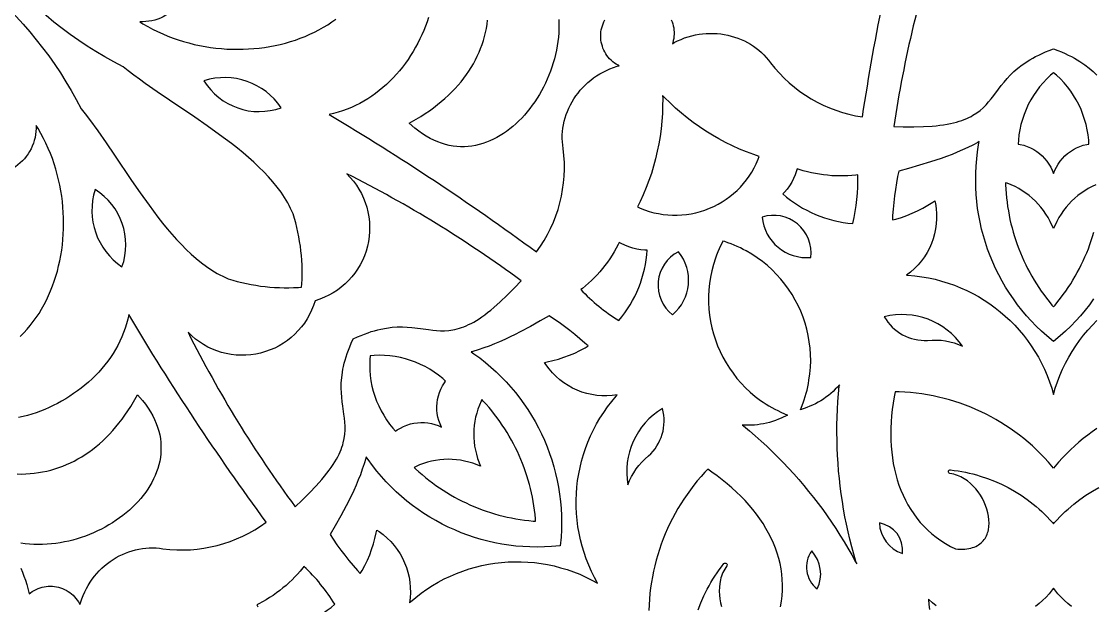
# Model space of a CAD drawing. Extents: x -550 to 550, y -550 to 550.
# Drawn here: x -157.1 to 6.1, y 66 to 155 of the extents above; entities that cross this region are included whole.
import ezdxf

# ---------------------------------------------------------------- set-up
doc = ezdxf.new("R2010")
doc.units = 0
doc.layers.add('LAYER_1', color=18, linetype='CONTINUOUS')
doc.layers.add('LAYER_10', color=4, linetype='CONTINUOUS')

msp = doc.modelspace()

# ---------------------------------------------------------------- linework, layer by layer
at = {"layer": 'LAYER_1'}
for points in [[(0, 550, 0.414214), (-550, 0, 0.414214), (0, -550, 0.414214), (550, 0, 0.414214)], [(-117.59, 141.82, 0.33339), (-129.34, 145.91, 0.355981)], [(-29.81, 131.58), (-30.11, 131.54), (-30.71, 131.48), (-31.31, 131.44), (-31.92, 131.42), (-32.53, 131.42), (-33.15, 131.43), (-33.77, 131.46), (-34.39, 131.52), (-35.01, 131.59), (-35.63, 131.67), (-36.25, 131.78), (-36.86, 131.91), (-37.48, 132.06), (-38.09, 132.22), (-38.7, 132.41), (-39.02, 132.52), (-39.11, 132.2), (-39.32, 131.6), (-39.57, 131.02), (-39.86, 130.46), (-40.19, 129.93), (-40.56, 129.41), (-40.96, 128.93), (-41.2, 128.68, 0.161874), (-30.56, 124.17, 0.066734)], [(-115.46, 81.05), (-114.39, 82.04), (-113.25, 83.17), (-112.25, 84.22), (-111.37, 85.22), (-110.97, 85.69), (-110.61, 86.16), (-110.27, 86.6), (-109.96, 87.04), (-109.68, 87.46), (-109.42, 87.87), (-109.18, 88.27), (-108.97, 88.66), (-108.78, 89.04), (-108.61, 89.41), (-108.46, 89.77), (-108.33, 90.12), (-108.22, 90.46), (-108.13, 90.79), (-107.98, 91.45), (-107.89, 92.08), (-107.85, 92.7), (-107.85, 93.31), (-107.89, 93.92), (-107.94, 94.52), (-108.02, 95.13), (-108.2, 96.38), (-108.29, 97.03), (-108.36, 97.71), (-108.41, 98.4), (-108.44, 99.13), (-108.43, 99.9), (-108.37, 100.7), (-108.26, 101.54), (-108.18, 101.98), (-108.09, 102.43), (-107.98, 102.89), (-107.85, 103.37), (-107.71, 103.86), (-107.54, 104.36), (-107.35, 104.88), (-107.14, 105.41), (-106.91, 105.96), (-106.61, 106.62), (-105.96, 106.91), (-105.41, 107.14), (-104.88, 107.35), (-104.36, 107.54), (-103.86, 107.71), (-103.37, 107.85), (-102.89, 107.98), (-102.43, 108.09), (-101.54, 108.26), (-100.7, 108.37), (-99.9, 108.43), (-99.13, 108.44), (-98.4, 108.41), (-97.7, 108.36), (-96.38, 108.2), (-95.13, 108.02), (-94.52, 107.94), (-93.92, 107.89), (-93.31, 107.85), (-92.7, 107.85), (-92.08, 107.89), (-91.45, 107.98), (-91.13, 108.05), (-90.8, 108.13), (-90.46, 108.22), (-90.12, 108.34), (-89.77, 108.47), (-89.41, 108.61), (-89.04, 108.78), (-88.66, 108.97), (-88.27, 109.18), (-87.87, 109.42), (-87.46, 109.68), (-87.04, 109.96), (-86.6, 110.27), (-86.16, 110.61), (-85.69, 110.97), (-85.22, 111.37), (-84.22, 112.25), (-83.17, 113.25), (-82.04, 114.39), (-81.05, 115.46, 0.042468), (-107.61, 131.76, -0.574933), (-112.42, 112.42, -0.575019), (-131.76, 107.61, 0.042505)], [(-145.91, 129.34, 0.33339), (-141.82, 117.59, 0.355981)], [(-36.96, 119.01, 0.547146), (-44.37, 125.16, 0.412174)], [(-66.19, 109.41, 0.161927), (-61.86, 120.13), (-62.2, 120.13), (-62.83, 120.19), (-63.45, 120.29), (-64.07, 120.44), (-64.67, 120.63), (-65.26, 120.86), (-65.82, 121.13), (-66.11, 121.3), (-66.26, 120.99), (-66.56, 120.43), (-66.88, 119.88), (-67.21, 119.34), (-67.55, 118.81), (-67.92, 118.3), (-68.29, 117.8), (-68.68, 117.31), (-69.08, 116.84), (-69.5, 116.38), (-69.92, 115.93), (-70.36, 115.5), (-70.8, 115.09), (-71.26, 114.69), (-71.72, 114.3), (-71.96, 114.12, 0.066618)], [(-58.02, 110.29, 0.412174), (-57.12, 119.88, 0.547146)], [(-90.89, 70.89), (-89.94, 71.25), (-88.98, 71.57), (-88.01, 71.85), (-87.03, 72.09), (-86.04, 72.29), (-85.04, 72.45), (-84.04, 72.57), (-83.04, 72.64), (-82.03, 72.68), (-81.03, 72.67), (-80.02, 72.63), (-79.01, 72.54), (-78.01, 72.41), (-77.02, 72.24), (-76.02, 72.03), (-75.04, 71.77), (-74.06, 71.48), (-73.1, 71.14), (-72.14, 70.76), (-71.2, 70.34), (-70.27, 69.88), (-69.41, 69.41), (-69.88, 70.27), (-70.34, 71.2), (-70.76, 72.14), (-71.14, 73.1), (-71.48, 74.06), (-71.77, 75.04), (-72.03, 76.02), (-72.24, 77.02), (-72.41, 78.01), (-72.54, 79.01), (-72.63, 80.02), (-72.67, 81.03), (-72.68, 82.03), (-72.64, 83.04), (-72.57, 84.04), (-72.45, 85.04), (-72.29, 86.04), (-72.09, 87.03), (-71.85, 88.01), (-71.57, 88.98), (-71.25, 89.94), (-70.89, 90.89), (-70.49, 91.83), (-70.05, 92.75), (-69.57, 93.66), (-69.05, 94.55), (-68.48, 95.42), (-67.88, 96.27), (-67.24, 97.1), (-66.56, 97.91), (-66.41, 98.07, -0.292397), (-77.27, 102.69), (-77.49, 103.03), (-77.1, 103.11), (-76.23, 103.31), (-75.38, 103.54), (-74.53, 103.81), (-73.71, 104.11), (-72.89, 104.46), (-72.1, 104.84), (-71.32, 105.26), (-70.87, 105.54), (-71.34, 105.97), (-72.1, 106.64), (-72.87, 107.28), (-73.65, 107.9), (-74.45, 108.51), (-75.27, 109.1), (-76.1, 109.66), (-76.8, 110.12), (-78.14, 109.35), (-79.65, 108.5), (-81.18, 107.68), (-81.96, 107.29), (-82.74, 106.9), (-83.53, 106.53), (-84.33, 106.18), (-85.13, 105.84), (-85.93, 105.52), (-86.75, 105.23), (-87.57, 104.95), (-88.39, 104.7), (-88.65, 104.63), (-88.23, 104.35), (-87.35, 103.7), (-86.49, 103.02), (-85.66, 102.32), (-84.85, 101.6), (-84.08, 100.84), (-83.33, 100.07), (-82.61, 99.27), (-81.92, 98.45), (-81.26, 97.6), (-80.63, 96.74), (-80.04, 95.85), (-79.47, 94.95), (-78.93, 94.03), (-78.42, 93.09), (-77.95, 92.14), (-77.51, 91.17), (-77.1, 90.18), (-76.73, 89.18), (-76.38, 88.17), (-76.08, 87.15), (-75.81, 86.11), (-75.57, 85.06), (-75.37, 84.01), (-75.2, 82.94), (-75.07, 81.87), (-74.98, 80.79), (-74.92, 79.71), (-74.9, 78.61), (-74.92, 77.52), (-74.98, 76.42), (-75.1, 75.1), (-76.42, 74.98), (-77.52, 74.92), (-78.61, 74.9), (-79.71, 74.92), (-80.79, 74.98), (-81.87, 75.07), (-82.94, 75.2), (-84.01, 75.37), (-85.06, 75.57), (-86.11, 75.81), (-87.14, 76.08), (-88.17, 76.38), (-89.18, 76.73), (-90.18, 77.1), (-91.17, 77.51), (-92.14, 77.95), (-93.09, 78.42), (-94.03, 78.93), (-94.95, 79.47), (-95.85, 80.04), (-96.74, 80.64), (-97.6, 81.26), (-98.45, 81.92), (-99.27, 82.61), (-100.07, 83.33), (-100.84, 84.08), (-101.6, 84.85), (-102.32, 85.66), (-103.02, 86.49), (-103.7, 87.35), (-104.35, 88.23), (-104.63, 88.65), (-104.7, 88.39), (-104.95, 87.57), (-105.23, 86.75), (-105.52, 85.93), (-105.84, 85.13), (-106.18, 84.33), (-106.53, 83.53), (-106.9, 82.74), (-107.68, 81.18), (-108.5, 79.65), (-109.35, 78.14), (-110.12, 76.8), (-109.66, 76.1), (-109.1, 75.27), (-108.51, 74.45), (-107.9, 73.65), (-107.28, 72.87), (-106.64, 72.1), (-105.97, 71.34), (-105.54, 70.87), (-105.26, 71.32), (-104.84, 72.1), (-104.46, 72.89), (-104.11, 73.71), (-103.81, 74.54), (-103.54, 75.38), (-103.31, 76.23), (-103.11, 77.1), (-103.03, 77.49), (-102.69, 77.27, -0.292397), (-98.07, 66.41), (-97.91, 66.56), (-97.1, 67.24), (-96.27, 67.88), (-95.42, 68.48), (-94.55, 69.05), (-93.66, 69.57), (-92.75, 70.05), (-91.83, 70.49)], [(-19.17, 106.38, -0.141792), (-13.85, 105.48, 0.312588), (-25.76, 109.98, 0.287102)], [(-64.79, 84.38, -0.141794), (-61.67, 88.78, 0.28687), (-59.55, 95.99, 0.312542)], [(-26.51, 78.58, 0.313022), (-23.01, 73.92, 0.400535)], [(-35.99, 68.54, 0.313022), (-36.82, 74.31, 0.400535)]]:
    msp.add_lwpolyline(points, format="xyb", close=True, dxfattribs=at)
for points in [[(-185.56, 172.5, -0.208481), (-148.05, 141.65), (-147.43, 140.87), (-146.78, 140.03), (-145.5, 138.29), (-144.22, 136.46), (-142.94, 134.58), (-140.36, 130.75), (-139.04, 128.84), (-137.7, 126.96), (-137.02, 126.04), (-136.34, 125.13), (-135.64, 124.25), (-134.94, 123.39), (-134.23, 122.55), (-133.5, 121.74), (-132.77, 120.96), (-132.03, 120.21), (-131.28, 119.5), (-130.51, 118.83), (-129.73, 118.2), (-128.94, 117.61), (-128.13, 117.07), (-127.31, 116.58), (-126.9, 116.36), (-126.48, 116.14), (-126.06, 115.94), (-125.64, 115.76), (-124.96, 115.56), (-124.26, 115.36), (-123.56, 115.19), (-122.86, 115.03), (-122.15, 114.89), (-121.44, 114.77), (-120.73, 114.66), (-120.01, 114.57), (-119.3, 114.5), (-118.58, 114.45), (-117.86, 114.41), (-117.14, 114.39), (-116.42, 114.39), (-115.69, 114.41), (-114.97, 114.45), (-114.48, 114.48), (-114.45, 114.97), (-114.41, 115.69), (-114.39, 116.42), (-114.39, 117.14), (-114.41, 117.86), (-114.45, 118.58), (-114.5, 119.3), (-114.57, 120.01), (-114.66, 120.73), (-114.77, 121.44), (-114.89, 122.15), (-115.03, 122.86), (-115.19, 123.56), (-115.36, 124.26), (-115.56, 124.96), (-115.76, 125.64), (-115.94, 126.06), (-116.14, 126.48), (-116.36, 126.9), (-116.58, 127.31), (-117.07, 128.13), (-117.61, 128.94), (-118.2, 129.73), (-118.83, 130.51), (-119.5, 131.28), (-120.21, 132.03), (-120.96, 132.77), (-121.74, 133.5), (-122.55, 134.23), (-123.39, 134.94), (-124.25, 135.64), (-125.13, 136.34), (-126.04, 137.02), (-126.96, 137.7), (-128.84, 139.04), (-130.75, 140.36), (-134.58, 142.94), (-136.46, 144.22), (-138.29, 145.5), (-139.17, 146.14), (-140.03, 146.78), (-140.87, 147.43), (-141.65, 148.05, -0.208478), (-172.5, 185.56)], [(-58.19, 155.18), (-58.07, 154.89), (-57.97, 154.59), (-57.89, 154.28), (-57.83, 153.97), (-57.78, 153.65), (-57.76, 153.33), (-57.76, 153.01), (-57.78, 152.68), (-57.83, 152.36), (-57.89, 152.03), (-57.98, 151.71), (-58.03, 151.56), (-57.76, 151.72), (-57.23, 151.98), (-56.7, 152.22), (-56.16, 152.43), (-55.62, 152.61), (-55.07, 152.76), (-54.52, 152.89), (-53.97, 152.99), (-53.42, 153.06), (-52.86, 153.11), (-52.31, 153.13), (-51.76, 153.12), (-51.21, 153.09), (-50.67, 153.04), (-50.13, 152.96), (-49.6, 152.86), (-49.08, 152.73), (-48.56, 152.58), (-48.05, 152.41), (-47.56, 152.21), (-47.07, 151.99), (-46.6, 151.75), (-46.14, 151.49), (-45.7, 151.2), (-45.27, 150.9), (-44.86, 150.57), (-44.46, 150.23), (-44.09, 149.86), (-43.73, 149.47), (-43.4, 149.06), (-43.09, 148.65, 0.193982), (-29.09, 140.41, -0.023948), (-21.57, 177.56)], [(-17.08, 169.26, 0.042505), (-24.33, 138.96), (-22.87, 138.9), (-21.27, 138.89), (-19.81, 138.93), (-18.49, 139.01), (-17.88, 139.06), (-17.29, 139.13), (-16.74, 139.21), (-16.21, 139.3), (-15.71, 139.4), (-15.24, 139.5), (-14.79, 139.62), (-14.36, 139.75), (-13.96, 139.88), (-13.58, 140.02), (-13.22, 140.17), (-12.88, 140.33), (-12.56, 140.49), (-12.26, 140.66), (-11.69, 141.02), (-11.18, 141.41), (-10.71, 141.81), (-10.28, 142.24), (-9.88, 142.69), (-9.49, 143.16), (-9.11, 143.65), (-8.36, 144.66), (-7.96, 145.18), (-7.53, 145.71), (-7.08, 146.24), (-6.58, 146.78), (-6.03, 147.31), (-5.42, 147.83), (-4.75, 148.35), (-4.39, 148.61), (-4, 148.86), (-3.6, 149.11), (-3.17, 149.36), (-2.72, 149.6), (-2.25, 149.84), (-1.75, 150.07), (-1.22, 150.3), (-0.67, 150.52), (0, 150.78), (0.67, 150.52), (1.22, 150.3), (1.75, 150.07), (2.25, 149.84), (2.72, 149.6), (3.17, 149.36), (3.6, 149.11), (4, 148.86), (4.75, 148.35), (5.42, 147.83), (6.03, 147.31), (6.58, 146.78)], [(-132.18, 165.06, -0.555563), (-139.1, 154.9), (-138.63, 154.6), (-137.9, 154.18), (-137.15, 153.78), (-136.39, 153.4), (-135.62, 153.05), (-134.84, 152.72), (-134.05, 152.42), (-133.26, 152.15), (-132.45, 151.89), (-131.64, 151.67), (-130.83, 151.46), (-130.01, 151.28), (-129.18, 151.13), (-128.35, 151), (-127.52, 150.89), (-126.69, 150.81), (-125.86, 150.75), (-125.03, 150.72), (-124.2, 150.71), (-123.37, 150.72), (-122.55, 150.76), (-121.73, 150.81), (-120.91, 150.9), (-120.1, 151), (-119.3, 151.13), (-118.5, 151.29), (-117.72, 151.46), (-116.94, 151.66), (-116.17, 151.88), (-115.42, 152.12), (-114.67, 152.39), (-113.94, 152.68), (-113.22, 152.99), (-112.52, 153.32), (-111.83, 153.68), (-111.16, 154.06), (-110.5, 154.45), (-109.86, 154.88), (-109.24, 155.32)], [(-95.15, 155.55), (-95.37, 154.89), (-95.61, 154.23), (-95.87, 153.57), (-96.16, 152.92), (-96.46, 152.28), (-96.78, 151.64), (-97.12, 151.01), (-97.49, 150.39), (-97.87, 149.78), (-98.27, 149.18), (-98.68, 148.59), (-99.12, 148.01), (-99.57, 147.45), (-100.04, 146.9), (-100.53, 146.37), (-101.03, 145.85), (-101.55, 145.36), (-102.09, 144.88), (-102.64, 144.42), (-103.21, 143.98), (-103.79, 143.56), (-104.38, 143.17), (-104.99, 142.8), (-105.62, 142.45), (-106.25, 142.13), (-106.9, 141.83), (-107.56, 141.57), (-108.24, 141.33), (-108.92, 141.12), (-109.62, 140.94), (-110.3, 140.8, -0.023981), (-78.72, 119.86, 0.194027), (-74.64, 135.58), (-74.72, 136.09), (-74.77, 136.62), (-74.79, 137.14), (-74.79, 137.67), (-74.75, 138.19), (-74.69, 138.71), (-74.6, 139.23), (-74.49, 139.75), (-74.35, 140.26), (-74.19, 140.76), (-74, 141.26), (-73.79, 141.75), (-73.55, 142.23), (-73.29, 142.7), (-73.01, 143.16), (-72.71, 143.61), (-72.39, 144.04), (-72.04, 144.47), (-71.68, 144.87), (-71.29, 145.27), (-70.88, 145.64), (-70.46, 146), (-70.02, 146.34), (-69.56, 146.66), (-69.08, 146.96), (-68.58, 147.24), (-68.07, 147.5), (-67.54, 147.73), (-67, 147.94), (-66.44, 148.12), (-66.14, 148.2), (-66.27, 148.27), (-66.57, 148.44), (-66.84, 148.62), (-67.1, 148.82), (-67.35, 149.04), (-67.58, 149.27), (-67.79, 149.51), (-67.98, 149.76), (-68.16, 150.03), (-68.32, 150.3), (-68.46, 150.58), (-68.59, 150.87), (-68.69, 151.17), (-68.78, 151.47), (-68.85, 151.78), (-68.9, 152.09), (-68.93, 152.41), (-68.94, 152.72), (-68.93, 153.04), (-68.9, 153.35), (-68.85, 153.67), (-68.78, 153.98), (-68.69, 154.29), (-68.58, 154.6), (-68.45, 154.9), (-68.3, 155.19)], [(-157.31, 106.98), (-156.78, 107.51), (-156.27, 108.07), (-155.78, 108.65), (-155.32, 109.25), (-154.88, 109.86), (-154.45, 110.5), (-154.06, 111.16), (-153.68, 111.83), (-153.32, 112.52), (-152.99, 113.22), (-152.68, 113.94), (-152.39, 114.67), (-152.12, 115.42), (-151.88, 116.17), (-151.66, 116.94), (-151.46, 117.72), (-151.29, 118.5), (-151.13, 119.3), (-151, 120.1), (-150.9, 120.91), (-150.81, 121.73), (-150.75, 122.55), (-150.72, 123.37), (-150.71, 124.2), (-150.72, 125.03), (-150.75, 125.86), (-150.81, 126.69), (-150.89, 127.52), (-151, 128.35), (-151.13, 129.18), (-151.28, 130.01), (-151.46, 130.83), (-151.67, 131.64), (-151.89, 132.45), (-152.15, 133.26), (-152.42, 134.06), (-152.72, 134.84), (-153.05, 135.62), (-153.4, 136.39), (-153.78, 137.15), (-154.18, 137.9), (-154.6, 138.63), (-154.9, 139.11, -0.55555), (-165.06, 132.18, -0.258855)], [(6.11, 112.69), (5.48, 111.82), (4.81, 110.97), (4.11, 110.14), (3.38, 109.34), (2.62, 108.55), (1.84, 107.79), (1.02, 107.06), (0, 106.2), (-1.02, 107.06), (-1.84, 107.79), (-2.62, 108.55), (-3.38, 109.34), (-4.11, 110.14), (-4.81, 110.97), (-5.48, 111.82), (-6.11, 112.69), (-6.71, 113.58), (-7.29, 114.49), (-7.83, 115.42), (-8.33, 116.36), (-8.81, 117.31), (-9.25, 118.29), (-9.66, 119.27), (-10.03, 120.27), (-10.37, 121.28), (-10.68, 122.3), (-10.95, 123.33), (-11.19, 124.37), (-11.39, 125.42), (-11.55, 126.48), (-11.68, 127.54), (-11.78, 128.61), (-11.83, 129.68), (-11.85, 130.76), (-11.84, 131.84), (-11.78, 132.92), (-11.69, 134.01), (-11.56, 135.09), (-11.4, 136.17), (-11.3, 136.67), (-11.53, 136.54), (-12.29, 136.13), (-13.07, 135.75), (-13.85, 135.38), (-14.65, 135.03), (-15.45, 134.71), (-16.27, 134.39), (-17.09, 134.1), (-18.74, 133.55), (-20.4, 133.04), (-22.07, 132.57), (-23.56, 132.17), (-23.74, 131.35), (-23.92, 130.36), (-24.08, 129.37), (-24.22, 128.38), (-24.33, 127.38), (-24.42, 126.38), (-24.49, 125.38), (-24.52, 124.74), (-24, 124.86), (-23.15, 125.12), (-22.32, 125.41), (-21.5, 125.74), (-20.7, 126.11), (-19.91, 126.51), (-19.14, 126.95), (-18.39, 127.43), (-18.05, 127.65), (-17.98, 127.25, -0.292397), (-22.39, 116.31), (-22.17, 116.3), (-21.11, 116.21), (-20.07, 116.07), (-19.05, 115.9), (-18.03, 115.68), (-17.03, 115.42), (-16.05, 115.12), (-15.09, 114.78), (-14.14, 114.4), (-13.21, 113.98), (-12.31, 113.53), (-11.42, 113.04), (-10.56, 112.51), (-9.72, 111.96), (-8.9, 111.36), (-8.11, 110.74), (-7.35, 110.08), (-6.61, 109.4), (-5.91, 108.68), (-5.23, 107.94), (-4.58, 107.16), (-3.96, 106.37), (-3.38, 105.54), (-2.83, 104.69), (-2.31, 103.81), (-1.83, 102.91), (-1.38, 101.99), (-0.97, 101.05), (-0.6, 100.08), (-0.27, 99.1), (0, 98.15), (0.27, 99.1), (0.6, 100.08), (0.97, 101.05), (1.38, 101.99), (1.83, 102.91), (2.31, 103.81), (2.83, 104.69), (3.38, 105.54), (3.96, 106.37), (4.58, 107.16), (5.23, 107.94), (5.91, 108.68), (6.61, 109.4)], [(-157.21, 71.68), (-156.97, 71.08), (-156.74, 70.46), (-156.52, 69.85), (-156.32, 69.23), (-156.14, 68.6), (-155.98, 67.97), (-155.93, 67.78), (-155.76, 67.92), (-155.48, 68.12), (-155.19, 68.3), (-154.9, 68.45), (-154.6, 68.58), (-154.29, 68.69), (-153.98, 68.78), (-153.67, 68.85), (-153.35, 68.9), (-153.04, 68.93), (-152.72, 68.94), (-152.41, 68.93), (-152.09, 68.9), (-151.78, 68.85), (-151.47, 68.78), (-151.17, 68.69), (-150.87, 68.59), (-150.58, 68.46), (-150.3, 68.32), (-150.03, 68.16), (-149.76, 67.98), (-149.51, 67.79), (-149.27, 67.58), (-149.04, 67.35), (-148.82, 67.1), (-148.62, 66.84), (-148.44, 66.57), (-148.27, 66.27), (-148.2, 66.14), (-148.12, 66.44), (-147.94, 67), (-147.73, 67.54), (-147.5, 68.07), (-147.24, 68.58), (-146.96, 69.08), (-146.66, 69.56), (-146.34, 70.02), (-146, 70.46), (-145.64, 70.88), (-145.27, 71.29), (-144.87, 71.68), (-144.47, 72.04), (-144.04, 72.39), (-143.61, 72.71), (-143.16, 73.01), (-142.7, 73.3), (-142.23, 73.55), (-141.75, 73.79), (-141.26, 74), (-140.76, 74.19), (-140.26, 74.35), (-139.75, 74.49), (-139.23, 74.61), (-138.71, 74.69), (-138.19, 74.75), (-137.67, 74.79), (-137.14, 74.79), (-136.62, 74.77), (-136.09, 74.72), (-135.58, 74.64, 0.193982), (-119.86, 78.72, -0.023948), (-140.8, 110.3), (-140.94, 109.62), (-141.12, 108.92), (-141.33, 108.24), (-141.57, 107.56), (-141.83, 106.9), (-142.13, 106.25), (-142.45, 105.62), (-142.8, 104.99), (-143.17, 104.38), (-143.56, 103.79), (-143.98, 103.21), (-144.42, 102.64), (-144.88, 102.09), (-145.36, 101.55), (-145.85, 101.03), (-146.37, 100.53), (-146.9, 100.04), (-147.45, 99.57), (-148.01, 99.12), (-148.59, 98.68), (-149.18, 98.27), (-149.78, 97.87), (-150.39, 97.49), (-151.01, 97.12), (-151.64, 96.78), (-152.28, 96.46), (-152.92, 96.16), (-153.57, 95.87), (-154.23, 95.61), (-154.89, 95.37), (-155.55, 95.15), (-156.22, 94.96), (-156.88, 94.78), (-157.55, 94.63)], [(6.59, 92.96), (5.89, 92.47), (5.21, 91.95), (4.53, 91.42), (3.87, 90.87), (3.22, 90.3), (2.59, 89.71), (1.97, 89.1), (1.37, 88.48), (0.78, 87.84), (0, 86.94), (-0.78, 87.84), (-1.37, 88.48), (-1.97, 89.1), (-2.59, 89.71), (-3.22, 90.3), (-3.87, 90.87), (-4.53, 91.42), (-5.2, 91.95), (-5.89, 92.47), (-6.59, 92.96), (-7.31, 93.44), (-8.03, 93.89), (-8.77, 94.33), (-9.51, 94.74), (-10.27, 95.14), (-11.04, 95.51), (-11.82, 95.87), (-12.61, 96.2), (-13.4, 96.51), (-14.21, 96.8), (-15.02, 97.07), (-15.84, 97.32), (-16.66, 97.55), (-17.5, 97.75), (-18.34, 97.94), (-19.18, 98.1), (-20.04, 98.23), (-20.89, 98.35), (-21.75, 98.44), (-22.62, 98.51), (-23.49, 98.55), (-24.13, 98.57), (-24.28, 97.81), (-24.43, 96.84), (-24.56, 95.87), (-24.66, 94.91), (-24.73, 93.96), (-24.77, 93.02), (-24.78, 92.09), (-24.77, 91.18), (-24.72, 90.27), (-24.64, 89.38), (-24.53, 88.5), (-24.4, 87.63), (-24.23, 86.78), (-24.03, 85.95), (-23.8, 85.13), (-23.53, 84.33), (-23.24, 83.55), (-22.91, 82.79), (-22.56, 82.05), (-22.17, 81.33), (-21.74, 80.63), (-21.29, 79.96), (-20.8, 79.3), (-20.28, 78.67), (-19.72, 78.07), (-19.14, 77.49), (-18.51, 76.94), (-17.85, 76.41), (-17.16, 75.91), (-16.43, 75.45), (-15.67, 75.01), (-14.91, 74.62), (-14.57, 74.59), (-14.2, 74.57), (-13.84, 74.57), (-13.5, 74.59), (-13.18, 74.62), (-12.88, 74.67), (-12.59, 74.74), (-12.32, 74.82), (-12.07, 74.91), (-11.83, 75.01), (-11.6, 75.13), (-11.4, 75.25), (-11.2, 75.39), (-11.02, 75.54), (-10.85, 75.7), (-10.7, 75.87), (-10.56, 76.05), (-10.43, 76.23), (-10.31, 76.43), (-10.21, 76.63), (-10.12, 76.85), (-10.04, 77.07), (-9.97, 77.3), (-9.92, 77.53), (-9.84, 78.02), (-9.82, 78.53), (-9.83, 79.05), (-9.9, 79.59), (-10, 80.14), (-10.15, 80.68), (-10.34, 81.23), (-10.56, 81.77), (-10.83, 82.29), (-11.13, 82.81), (-11.47, 83.3), (-11.83, 83.77), (-12.23, 84.2), (-12.66, 84.61), (-13.12, 84.98), (-13.61, 85.31), (-13.86, 85.45), (-14.11, 85.59), (-14.38, 85.71), (-14.64, 85.82), (-14.92, 85.92), (-15.2, 86), (-15.48, 86.07), (-15.78, 86.12, -0.968464), (-15.7, 86.66), (-15.12, 86.59), (-14.54, 86.51), (-13.97, 86.41), (-13.4, 86.3), (-12.83, 86.17), (-12.27, 86.04), (-11.71, 85.89), (-11.15, 85.72), (-10.06, 85.36), (-8.99, 84.94), (-7.94, 84.47), (-6.92, 83.96), (-5.92, 83.4), (-4.94, 82.79), (-4, 82.13), (-3.09, 81.43), (-2.65, 81.07), (-2.21, 80.69), (-1.79, 80.3), (-1.37, 79.9), (-0.96, 79.49), (-0.56, 79.07), (-0.17, 78.64), (0, 78.44), (0.17, 78.64), (0.56, 79.07), (0.96, 79.49), (1.37, 79.9), (1.79, 80.3), (2.21, 80.69), (3.09, 81.43), (4, 82.13), (4.94, 82.79), (5.92, 83.4), (6.92, 83.96)], [(-120.13, 61.86, 0.161874), (-109.41, 66.19, 0.066734), (-114.12, 71.96), (-114.3, 71.72), (-114.69, 71.26), (-115.09, 70.8), (-115.5, 70.36), (-115.93, 69.92), (-116.38, 69.5), (-116.84, 69.08), (-117.31, 68.68), (-117.8, 68.29), (-118.3, 67.92), (-118.81, 67.55), (-119.34, 67.21), (-119.88, 66.88), (-120.43, 66.56), (-120.99, 66.26), (-121.3, 66.11), (-121.13, 65.82)], [(-54.12, 65.35), (-53.71, 66.42), (-53.24, 67.47), (-52.99, 67.99), (-52.73, 68.5), (-52.45, 69.01), (-52.16, 69.51), (-51.86, 70.01), (-51.55, 70.49), (-51.22, 70.98), (-50.89, 71.45), (-50.54, 71.92), (-50.18, 72.38, -0.968464), (-49.74, 72.05), (-49.91, 71.81), (-50.06, 71.56), (-50.2, 71.3), (-50.33, 71.04), (-50.44, 70.77), (-50.54, 70.5), (-50.63, 70.22), (-50.7, 69.94), (-50.81, 69.37), (-50.87, 68.78), (-50.89, 68.19), (-50.86, 67.6), (-50.79, 67.01), (-50.68, 66.42), (-50.53, 65.85)]]:
    msp.add_lwpolyline(points, format="xyb", dxfattribs=at)
for points in [[(-75.3, 155.23), (-75.29, 154.56), (-75.3, 153.9), (-75.33, 153.23), (-75.38, 152.57), (-75.46, 151.9), (-75.56, 151.24), (-75.68, 150.59), (-75.82, 149.93), (-75.98, 149.28), (-76.16, 148.64), (-76.36, 148.01), (-76.59, 147.38), (-76.82, 146.76), (-77.08, 146.14), (-77.36, 145.54), (-77.65, 144.95), (-77.96, 144.37), (-78.28, 143.8), (-78.62, 143.25), (-78.98, 142.71), (-79.35, 142.18), (-79.73, 141.67), (-80.13, 141.17), (-80.54, 140.69), (-80.96, 140.23), (-81.4, 139.79), (-81.85, 139.36), (-82.31, 138.96), (-82.78, 138.58), (-83.26, 138.21), (-83.75, 137.88), (-84.25, 137.56), (-84.76, 137.27), (-85.28, 137), (-85.81, 136.76), (-86.34, 136.55), (-86.89, 136.36), (-87.43, 136.21), (-87.99, 136.08), (-88.55, 135.98), (-89.11, 135.91), (-89.68, 135.88), (-90.26, 135.88), (-90.84, 135.91), (-91.41, 135.98), (-92, 136.08), (-92.58, 136.22), (-93.16, 136.39), (-93.75, 136.6), (-94.33, 136.85), (-94.91, 137.14), (-95.49, 137.47), (-96.07, 137.84), (-96.65, 138.25), (-97.22, 138.71), (-98.08, 139.45), (-97.03, 140.05), (-96.33, 140.48), (-95.66, 140.91), (-95.01, 141.36), (-94.39, 141.81), (-93.79, 142.28), (-93.21, 142.75), (-92.65, 143.23), (-92.11, 143.72), (-91.6, 144.22), (-91.11, 144.73), (-90.65, 145.25), (-90.2, 145.77), (-89.78, 146.31), (-89.38, 146.85), (-89.01, 147.4), (-88.65, 147.95), (-88.32, 148.52), (-88.01, 149.09), (-87.73, 149.66), (-87.46, 150.25), (-87.22, 150.84), (-87, 151.44), (-86.8, 152.04), (-86.63, 152.66), (-86.48, 153.27), (-86.35, 153.9), (-86.24, 154.53), (-86.15, 155.17)], [(6.44, 130.06), (5.86, 129.8), (5.29, 129.5), (4.75, 129.17), (4.22, 128.82), (3.71, 128.44), (3.23, 128.03), (2.76, 127.59), (2.32, 127.14), (1.91, 126.65), (1.52, 126.15), (1.16, 125.62), (0.83, 125.08), (0.52, 124.51), (0, 123.4), (-0.52, 124.51), (-0.83, 125.08), (-1.16, 125.62), (-1.52, 126.15), (-1.91, 126.65), (-2.32, 127.14), (-2.76, 127.59), (-3.23, 128.03), (-3.71, 128.44), (-4.22, 128.82), (-4.75, 129.17), (-5.29, 129.5), (-5.86, 129.8), (-6.44, 130.06), (-7.04, 130.3), (-7.3, 130.38), (-7.29, 130.09), (-7.26, 129.42), (-7.22, 128.75), (-7.15, 128.08), (-7.08, 127.42), (-6.99, 126.76), (-6.88, 126.1), (-6.76, 125.44), (-6.63, 124.79), (-6.48, 124.14), (-6.32, 123.5), (-6.14, 122.85), (-5.95, 122.22), (-5.75, 121.59), (-5.53, 120.96), (-5.3, 120.34), (-5.05, 119.72), (-4.79, 119.11), (-4.52, 118.5), (-4.23, 117.9), (-3.94, 117.31), (-3.62, 116.72), (-3.3, 116.14), (-2.96, 115.57), (-2.61, 115), (-2.24, 114.44), (-1.87, 113.89), (-1.48, 113.35), (-1.08, 112.81), (-0.66, 112.29), (-0.24, 111.77), (0, 111.49), (0.24, 111.77), (0.66, 112.29), (1.08, 112.81), (1.48, 113.35), (1.87, 113.89), (2.24, 114.44), (2.61, 115), (2.96, 115.57), (3.3, 116.14), (3.62, 116.72), (3.94, 117.31), (4.23, 117.9), (4.52, 118.5), (4.79, 119.11), (5.05, 119.72), (5.3, 120.34), (5.53, 120.96), (5.75, 121.59), (5.95, 122.22), (6.14, 122.85)], [(-157.77, 86.04), (-157.11, 86.03), (-156.46, 86.05), (-155.81, 86.09), (-155.17, 86.16), (-154.53, 86.24), (-153.9, 86.35), (-153.27, 86.48), (-152.66, 86.63), (-152.04, 86.8), (-151.44, 87), (-150.84, 87.22), (-150.25, 87.46), (-149.66, 87.73), (-149.09, 88.01), (-148.52, 88.32), (-147.95, 88.65), (-147.4, 89.01), (-146.85, 89.38), (-146.31, 89.78), (-145.77, 90.2), (-145.25, 90.65), (-144.73, 91.11), (-144.22, 91.6), (-143.72, 92.11), (-143.23, 92.65), (-142.75, 93.21), (-142.28, 93.79), (-141.81, 94.39), (-141.36, 95.01), (-140.91, 95.66), (-140.48, 96.33), (-140.05, 97.03), (-139.45, 98.08), (-138.71, 97.22), (-138.25, 96.65), (-137.84, 96.07), (-137.47, 95.5), (-137.14, 94.91), (-136.85, 94.33), (-136.6, 93.75), (-136.39, 93.16), (-136.22, 92.58), (-136.08, 92), (-135.98, 91.42), (-135.91, 90.84), (-135.88, 90.26), (-135.88, 89.68), (-135.91, 89.11), (-135.98, 88.55), (-136.08, 87.99), (-136.21, 87.43), (-136.36, 86.89), (-136.55, 86.34), (-136.76, 85.81), (-137, 85.28), (-137.27, 84.76), (-137.56, 84.25), (-137.88, 83.75), (-138.21, 83.26), (-138.58, 82.78), (-138.96, 82.31), (-139.36, 81.85), (-139.79, 81.4), (-140.23, 80.96), (-140.69, 80.54), (-141.17, 80.13), (-141.67, 79.73), (-142.18, 79.35), (-142.71, 78.98), (-143.25, 78.62), (-143.8, 78.28), (-144.37, 77.96), (-144.95, 77.65), (-145.54, 77.36), (-146.14, 77.08), (-146.76, 76.82), (-147.38, 76.59), (-148.01, 76.36), (-148.64, 76.16), (-149.28, 75.98), (-149.93, 75.82), (-150.59, 75.68), (-151.24, 75.56), (-151.9, 75.46), (-152.57, 75.38), (-153.23, 75.33), (-153.9, 75.3), (-154.56, 75.29), (-155.23, 75.3), (-155.89, 75.35), (-156.56, 75.41), (-157.22, 75.5)], [(-41.55, 65.81), (-41.41, 66.66), (-41.31, 67.49), (-41.26, 68.33), (-41.26, 69.15), (-41.29, 69.97), (-41.37, 70.78), (-41.48, 71.59), (-41.64, 72.39), (-41.83, 73.18), (-42.07, 73.97), (-42.34, 74.74), (-42.65, 75.51), (-42.99, 76.27), (-43.37, 77.02), (-43.78, 77.76), (-44.23, 78.49), (-44.71, 79.21), (-45.23, 79.92), (-45.77, 80.62), (-46.35, 81.31), (-46.96, 81.98), (-47.6, 82.65), (-48.26, 83.29), (-48.96, 83.93), (-49.68, 84.55), (-50.43, 85.16), (-51.2, 85.75), (-52, 86.33), (-52.63, 86.77), (-53.08, 86.3), (-53.66, 85.65), (-54.23, 84.99), (-54.77, 84.32), (-55.29, 83.63), (-55.8, 82.93), (-56.28, 82.22), (-56.75, 81.5), (-57.19, 80.76), (-57.62, 80.02), (-58.02, 79.26), (-58.41, 78.5), (-58.77, 77.72), (-59.11, 76.94), (-59.43, 76.14), (-59.73, 75.34), (-60.01, 74.54), (-60.26, 73.72), (-60.5, 72.9), (-60.71, 72.07), (-60.9, 71.24), (-61.07, 70.4), (-61.22, 69.55), (-61.34, 68.7), (-61.44, 67.85), (-61.52, 66.99), (-61.57, 66.13), (-61.6, 65.26)], [(2.75, 65.85), (2.19, 66.29), (1.66, 66.76), (1.14, 67.26), (0.66, 67.8), (0.2, 68.37), (0, 68.66), (-0.2, 68.37), (-0.66, 67.8), (-1.14, 67.26), (-1.66, 66.76), (-2.19, 66.29), (-2.75, 65.85)], [(-17.85, 65.95), (-18.43, 66.42), (-18.99, 66.94), (-19.02, 66.97), (-19.02, 66.92), (-18.96, 66.15), (-18.89, 65.38)]]:
    msp.add_lwpolyline(points, dxfattribs=at)
for points in [[(-3.47, 142.99), (-3.85, 142.28), (-4.19, 141.55), (-4.48, 140.8), (-4.74, 140.04), (-4.96, 139.26), (-5.13, 138.47), (-5.26, 137.67), (-5.35, 136.86), (-5.38, 136.28), (-5.08, 136.23), (-4.53, 136.1), (-4.01, 135.93), (-3.5, 135.71), (-3.02, 135.46), (-2.56, 135.17), (-2.13, 134.85), (-1.72, 134.49), (-1.35, 134.1), (-1.01, 133.68), (-0.7, 133.24), (-0.43, 132.77), (-0.19, 132.28), (0, 131.78), (0.19, 132.28), (0.43, 132.77), (0.7, 133.24), (1.01, 133.68), (1.35, 134.1), (1.72, 134.49), (2.13, 134.85), (2.56, 135.17), (3.02, 135.46), (3.5, 135.71), (4.01, 135.93), (4.53, 136.1), (5.08, 136.23), (5.39, 136.28), (5.35, 136.86), (5.26, 137.67), (5.13, 138.47), (4.96, 139.26), (4.74, 140.04), (4.48, 140.8), (4.19, 141.55), (3.85, 142.28), (3.47, 142.99), (3.06, 143.68), (2.61, 144.35), (2.12, 144.99), (1.6, 145.61), (1.04, 146.2), (0.45, 146.76), (0, 147.14), (-0.45, 146.76), (-1.04, 146.2), (-1.6, 145.61), (-2.12, 144.99), (-2.61, 144.35), (-3.06, 143.68)], [(-59.75, 138.6), (-59.9, 137.45), (-60.09, 136.31), (-60.32, 135.18), (-60.59, 134.05), (-60.89, 132.93), (-61.23, 131.82), (-61.61, 130.73), (-62.02, 129.64), (-62.47, 128.57), (-62.95, 127.51), (-63.34, 126.72), (-62.92, 126.52), (-62.25, 126.25), (-61.56, 126.02), (-60.86, 125.83), (-60.16, 125.68), (-59.45, 125.56), (-58.73, 125.49), (-58.02, 125.45), (-57.3, 125.44), (-56.59, 125.48), (-55.87, 125.55), (-55.17, 125.67), (-54.46, 125.82), (-53.76, 126.01), (-53.08, 126.23), (-52.4, 126.5), (-51.73, 126.79), (-51.08, 127.12), (-50.46, 127.48), (-49.85, 127.87), (-49.27, 128.29), (-48.71, 128.74), (-48.18, 129.22), (-47.68, 129.73), (-47.2, 130.26), (-46.75, 130.82), (-46.33, 131.41), (-45.94, 132.01), (-45.58, 132.64), (-45.26, 133.29), (-44.97, 133.96), (-44.81, 134.39), (-45.65, 134.67), (-46.74, 135.08), (-47.82, 135.52), (-48.87, 136), (-49.92, 136.51), (-50.94, 137.05), (-51.94, 137.63), (-52.93, 138.24), (-53.89, 138.88), (-54.84, 139.55), (-55.76, 140.25), (-56.66, 140.98), (-57.53, 141.75), (-58.38, 142.54), (-59.21, 143.36), (-59.52, 143.68), (-59.5, 143.24), (-59.51, 142.07), (-59.55, 140.91), (-59.63, 139.75)], [(-32.6, 99.62), (-32.9, 99.28), (-33.22, 98.94), (-33.56, 98.61), (-33.91, 98.3), (-34.27, 98), (-34.65, 97.72), (-35.03, 97.45), (-35.43, 97.2), (-35.83, 96.96), (-36.24, 96.73), (-36.67, 96.53), (-37.1, 96.34), (-37.54, 96.16), (-38.54, 95.82), (-38.14, 96.85), (-37.97, 97.34), (-37.81, 97.84), (-37.66, 98.33), (-37.53, 98.82), (-37.42, 99.31), (-37.31, 99.81), (-37.23, 100.3), (-37.09, 101.29), (-37, 102.28), (-36.97, 103.26), (-36.99, 104.24), (-37.06, 105.21), (-37.18, 106.18), (-37.35, 107.13), (-37.56, 108.07), (-37.82, 109), (-38.13, 109.91), (-38.49, 110.81), (-38.88, 111.68), (-39.33, 112.53), (-39.81, 113.36), (-40.34, 114.17), (-40.9, 114.95), (-41.51, 115.7), (-42.15, 116.42), (-42.84, 117.11), (-43.55, 117.76), (-44.31, 118.38), (-45.1, 118.96), (-45.93, 119.51), (-46.79, 120.01), (-47.23, 120.24), (-47.68, 120.47), (-48.14, 120.68), (-48.6, 120.88), (-49.08, 121.07), (-49.56, 121.25), (-50.05, 121.42), (-50.33, 121.51), (-50.47, 121.25), (-50.7, 120.78), (-50.91, 120.32), (-51.11, 119.85), (-51.3, 119.37), (-51.47, 118.9), (-51.78, 117.94), (-52.03, 116.98), (-52.23, 116.01), (-52.38, 115.04), (-52.47, 114.07), (-52.52, 113.1), (-52.51, 112.13), (-52.46, 111.16), (-52.36, 110.2), (-52.21, 109.25), (-52.01, 108.31), (-51.76, 107.38), (-51.47, 106.47), (-51.14, 105.57), (-50.76, 104.68), (-50.33, 103.82), (-49.86, 102.98), (-49.35, 102.16), (-48.79, 101.37), (-48.19, 100.6), (-47.55, 99.87), (-46.88, 99.16), (-46.16, 98.49), (-45.4, 97.85), (-44.6, 97.25), (-44.19, 96.96), (-43.77, 96.68), (-43.34, 96.42), (-42.89, 96.16), (-42.44, 95.91), (-41.99, 95.68), (-41.52, 95.46), (-40.5, 95), (-41.45, 94.54), (-41.89, 94.36), (-42.33, 94.18), (-42.77, 94.03), (-43.22, 93.89), (-43.68, 93.78), (-44.14, 93.68), (-44.6, 93.6), (-45.06, 93.53), (-45.53, 93.49), (-46, 93.46), (-46.47, 93.45), (-46.94, 93.46), (-47.39, 93.49), (-47.22, 93.35), (-46.31, 92.6), (-45.41, 91.83), (-44.53, 91.05), (-43.67, 90.25), (-42.82, 89.44), (-41.98, 88.62), (-41.16, 87.78), (-40.35, 86.93), (-39.56, 86.06), (-38.79, 85.18), (-38.03, 84.29), (-37.28, 83.39), (-36.55, 82.47), (-35.84, 81.55), (-35.14, 80.61), (-34.45, 79.65), (-33.79, 78.69), (-33.14, 77.72), (-32.51, 76.73), (-31.89, 75.73), (-31.29, 74.73), (-30.71, 73.71), (-30.14, 72.68), (-29.96, 72.34), (-30.08, 72.71), (-30.4, 73.83), (-30.71, 74.96), (-31, 76.1), (-31.27, 77.24), (-31.52, 78.39), (-31.75, 79.53), (-31.96, 80.69), (-32.15, 81.84), (-32.32, 83), (-32.47, 84.16), (-32.6, 85.33), (-32.72, 86.49), (-32.81, 87.66), (-32.88, 88.83), (-32.93, 90), (-32.96, 91.17), (-32.97, 92.35), (-32.97, 93.52), (-32.94, 94.7), (-32.89, 95.87), (-32.82, 97.05), (-32.73, 98.22), (-32.62, 99.4)], [(-97.89, 103.33), (-98.65, 103.56), (-99.43, 103.76), (-100.22, 103.91), (-101.02, 104.02), (-101.83, 104.09), (-102.64, 104.11), (-103.45, 104.09), (-104.05, 104.05), (-104.09, 103.45), (-104.11, 102.64), (-104.09, 101.83), (-104.02, 101.02), (-103.91, 100.22), (-103.76, 99.43), (-103.56, 98.65), (-103.33, 97.89), (-103.05, 97.13), (-102.73, 96.39), (-102.38, 95.67), (-101.98, 94.97), (-101.54, 94.29), (-101.07, 93.62), (-100.56, 92.99), (-100.17, 92.55), (-99.92, 92.74), (-99.44, 93.03), (-98.95, 93.28), (-98.44, 93.49), (-97.92, 93.65), (-97.39, 93.77), (-96.85, 93.85), (-96.32, 93.88), (-95.78, 93.87), (-95.24, 93.82), (-94.71, 93.72), (-94.18, 93.58), (-93.67, 93.4), (-93.18, 93.18), (-93.4, 93.67), (-93.58, 94.18), (-93.72, 94.71), (-93.82, 95.24), (-93.87, 95.78), (-93.88, 96.32), (-93.85, 96.86), (-93.77, 97.39), (-93.65, 97.92), (-93.49, 98.44), (-93.28, 98.95), (-93.03, 99.44), (-92.74, 99.92), (-92.55, 100.17), (-92.99, 100.56), (-93.62, 101.07), (-94.29, 101.54), (-94.97, 101.98), (-95.67, 102.38), (-96.39, 102.73), (-97.13, 103.05)], [(-87.25, 87.25), (-88.41, 87.67), (-89.03, 87.86), (-89.65, 88.01), (-90.28, 88.13), (-90.91, 88.21), (-91.54, 88.25), (-92.18, 88.27), (-92.81, 88.25), (-93.44, 88.19), (-94.07, 88.1), (-94.69, 87.98), (-95.31, 87.83), (-95.92, 87.63), (-96.52, 87.41), (-97.12, 87.15), (-97.36, 87.03), (-97.15, 86.83), (-96.65, 86.38), (-96.14, 85.94), (-95.63, 85.51), (-95.1, 85.09), (-94.57, 84.69), (-94.03, 84.3), (-93.48, 83.92), (-92.93, 83.55), (-92.36, 83.2), (-91.79, 82.86), (-91.21, 82.53), (-90.63, 82.21), (-90.04, 81.91), (-89.44, 81.62), (-88.84, 81.35), (-88.23, 81.08), (-87.61, 80.83), (-86.99, 80.6), (-86.36, 80.38), (-85.73, 80.17), (-85.1, 79.97), (-84.46, 79.79), (-83.81, 79.63), (-83.16, 79.48), (-82.51, 79.34), (-81.86, 79.21), (-81.2, 79.1), (-80.53, 79.01), (-79.87, 78.93), (-79.2, 78.86), (-78.84, 78.84), (-78.86, 79.2), (-78.93, 79.87), (-79.01, 80.53), (-79.1, 81.2), (-79.21, 81.86), (-79.34, 82.51), (-79.48, 83.16), (-79.63, 83.81), (-79.79, 84.46), (-79.97, 85.1), (-80.17, 85.73), (-80.38, 86.37), (-80.6, 86.99), (-80.83, 87.61), (-81.08, 88.23), (-81.35, 88.84), (-81.62, 89.44), (-81.91, 90.04), (-82.21, 90.63), (-82.53, 91.21), (-82.86, 91.79), (-83.2, 92.36), (-83.55, 92.93), (-83.92, 93.48), (-84.3, 94.03), (-84.69, 94.57), (-85.09, 95.1), (-85.51, 95.63), (-85.94, 96.14), (-86.38, 96.65), (-86.83, 97.15), (-87.03, 97.36), (-87.15, 97.12), (-87.41, 96.52), (-87.63, 95.92), (-87.82, 95.31), (-87.98, 94.7), (-88.1, 94.07), (-88.19, 93.44), (-88.25, 92.81), (-88.27, 92.18), (-88.25, 91.54), (-88.21, 90.91), (-88.13, 90.28), (-88.01, 89.65), (-87.86, 89.03), (-87.67, 88.41)]]:
    msp.add_lwpolyline(points, close=True, dxfattribs=at)
at = {"layer": 'LAYER_10'}
for points in [[(-485, 0, 0.414214), (0, -485, 0.414214), (485, 0, 0.414214), (0, 485, 0.414214)], [(355, 0, 0.414214), (0, 355, 0.414214), (-355, 0, 0.414214), (0, -355, 0.414214)], [(-285, 0, 0.414214), (0, -285, 0.414214), (285, 0, 0.414214), (0, 285, 0.414214)]]:
    msp.add_lwpolyline(points, format="xyb", close=True, dxfattribs=at)

doc.saveas('drawing.dxf')
